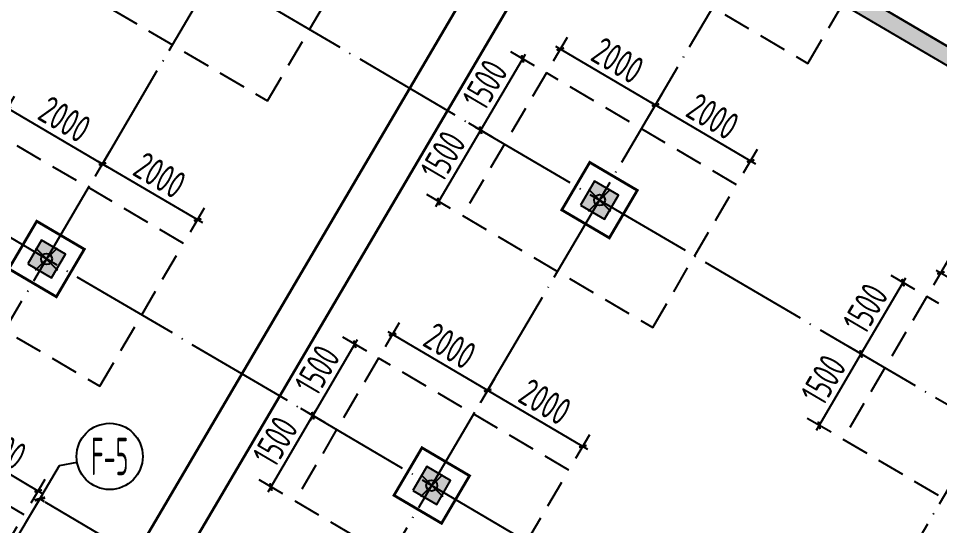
# Model space of a CAD drawing. Extents: x -57409 to 252654, y -8259 to 229119.
# Drawn here: x 178747 to 195444, y 120308 to 129499 of the extents above; entities that cross this region are included whole.
import ezdxf
from ezdxf.enums import TextEntityAlignment as Align

# ---------------------------------------------------------------- set-up
doc = ezdxf.new("R2010")
doc.units = 0
doc.header["$LTSCALE"] = 100
doc.header["$PDMODE"] = 35
doc.header["$PDSIZE"] = 200
doc.linetypes.add('DASHED', pattern=[0.75, 0.5, -0.25])
doc.linetypes.add('DOTE', pattern=[2.42, 2, -0.2, 0.02, -0.2])
doc.layers.get('0').update_dxf_attribs({"linetype": 'CONTINUOUS'})
doc.layers.get('Defpoints').update_dxf_attribs({"linetype": 'CONTINUOUS'})
for name, color, linetype in [('B-TEXT', 3, 'CONTINUOUS'), ('codim', 7, 'CONTINUOUS'), ('COLU', 7, 'CONTINUOUS'), ('CT', 2, 'CONTINUOUS'), ('dote', 253, 'DOTE'), ('h填实-柱墙', 254, 'CONTINUOUS'), ('WALL', 3, 'CONTINUOUS'), ('Z-AXIS', 3, 'CONTINUOUS'), ('z柱下板带', 140, 'CONTINUOUS')]:
    doc.layers.add(name, color=color, linetype=linetype)
doc.layers.add('重心计算', color=7, linetype='CONTINUOUS', plot=False)
doc.styles.add('_TCH_AXIS', font='tssdeng.shx', dxfattribs={"width": 0.7, "bigfont": 'tssdchn.shx'})
doc.styles.add('COMPLEX', font='tssdeng.shx', dxfattribs={"width": 0.7, "bigfont": 'tssdchn.shx'})
doc.styles.add('Jgcad-DIM', font='tssdeng.shx', dxfattribs={"width": 0.7, "bigfont": 'tssdchn.shx'})
doc.styles.add('TSSD_Dimension', font='tssdeng.shx', dxfattribs={"width": 0.7})
doc.dimstyles.new('TSSD_100_100$0', dxfattribs={"dimtxt": 300, "dimasz": 100, "dimexe": 100, "dimexo": 250, "dimgap": 100, "dimtad": 1, "dimdec": 0, "dimzin": 0, "dimdsep": 46, "dimtxsty": 'TSSD_Dimension', "dimblk": '_tsdbk', "dimblk1": '_tsdbk', "dimblk2": '_tsdbk', "dimsah": 1, "dimcen": 0, "dimdle": 100, "dimclrt": 7, "dimadec": 0, "dimazin": 0, "dimtfac": 1, "dimtdec": 0, "dimtix": 1, "dimtmove": 2, "dimatfit": 3, "dimldrblk": '_tsdbk', "dimfxl": 1, "dimtolj": 1, "dimtzin": 0, "dimarcsym": 0})

# ---------------------------------------------------------------- blocks, each defined once
blk = doc.blocks.new('_tsdbk')
blk.add_line((-1, 0), (0, 0))
at = {"const_width": 0.5}
blk.add_lwpolyline([(-0.7, -0.7), (0.7, 0.7)], dxfattribs=at)
blk = doc.blocks.new('*D77')
at = {"layer": 'Defpoints', "color": 0}
for p in [(178757, 120145), (184309, 117749), (183929, 117104)]:
    blk.add_point(p, dxfattribs=at)
at = {"layer": 'Z-AXIS', "color": 0, "lineweight": -2}
for p, q in [((178884, 120361), (179187, 120876)), ((179223, 120740), (184222, 117800)), ((184056, 117319), (184359, 117835))]:
    blk.add_line(p, q, dxfattribs=at)
at = {"layer": 'Z-AXIS', "color": 0, "lineweight": -2, "xscale": 100, "yscale": 100, "zscale": 100}
for p, rotation in [((179136, 120790), 149.5453717284223), ((184309, 117749), 329.5453717284223)]:
    blk.add_blockref('_tsdbk', p, dxfattribs=dict(at, rotation=rotation))
at = {"layer": 'Z-AXIS', "color": 7, "insert": (181900, 119571), "char_height": 500, "attachment_point": 5, "rotation": 329.5454, "style": 'TSSD_Dimension'}
blk.add_mtext('\\A1;6000', dxfattribs=at)
blk = doc.blocks.new('_AXISO')
blk.add_circle((0, 0), 0.5)
at = {"layer": 'B-TEXT', "style": 'COMPLEX', "width": 1.450893}
blk.add_attdef('A', text='', height=0.56, dxfattribs=at).set_placement((0.249375, -0.28), (0.749375, -0.28), align=Align.FIT)
blk = doc.blocks.new('_ArchTick')
at = {"color": 0, "linetype": 'ByBlock', "const_width": 0.4}
blk.add_lwpolyline([(-0.5, -0.5), (0.5, 0.5)], dxfattribs=at)
blk = doc.blocks.new('*D2639')
at = {"layer": 'codim', "color": 7, "lineweight": -2}
for p, q in [((196990, 128169), (196559, 128423)), ((196204, 126833), (195773, 127086))]:
    blk.add_line(p, q, dxfattribs=at)
at = {"layer": 'codim', "color": 0, "lineweight": -2}
blk.add_line((195938, 126874), (196825, 128382), dxfattribs=at)
at = {"layer": 'Defpoints', "color": 0}
for p in [(196774, 128296), (197205, 128042), (196420, 126706)]:
    blk.add_point(p, dxfattribs=at)
at = {"layer": 'codim', "color": 0, "lineweight": -2, "xscale": 100, "yscale": 100, "zscale": 100}
for p, rotation in [((196774, 128296), 59.54537173531461), ((195989, 126960), 239.5453717353146)]:
    blk.add_blockref('_ArchTick', p, dxfattribs=dict(at, rotation=rotation))
at = {"layer": 'codim', "color": 1, "insert": (196080, 127805), "char_height": 500, "attachment_point": 5, "rotation": 59.5454, "style": 'Jgcad-DIM'}
blk.add_mtext('\\A1;1550', dxfattribs=at)
blk = doc.blocks.new('*D2335')
at = {"layer": 'codim', "color": 7, "lineweight": -2}
for p, q in [((177255, 121734), (177509, 122165)), ((178979, 120720), (179233, 121151))]:
    blk.add_line(p, q, dxfattribs=at)
at = {"layer": 'codim', "color": 0, "lineweight": -2}
blk.add_line((177296, 122000), (179192, 120885), dxfattribs=at)
at = {"layer": 'Defpoints', "color": 0}
for p in [(177128, 121518), (179106, 120936), (178852, 120505)]:
    blk.add_point(p, dxfattribs=at)
at = {"layer": 'codim', "color": 0, "lineweight": -2, "xscale": 100, "yscale": 100, "zscale": 100}
for p, rotation in [((177382, 121949), 149.5453717339236), ((179106, 120936), 329.5453717339237)]:
    blk.add_blockref('_ArchTick', p, dxfattribs=dict(at, rotation=rotation))
at = {"layer": 'codim', "color": 1, "insert": (178421, 121744), "char_height": 500, "attachment_point": 5, "rotation": 329.5454, "style": 'Jgcad-DIM'}
blk.add_mtext('\\A1;2000', dxfattribs=at)
blk = doc.blocks.new('*D2353')
at = {"layer": 'codim', "color": 7, "lineweight": -2}
for p, q in [((178420, 127661), (178674, 128092)), ((180144, 126647), (180398, 127078))]:
    blk.add_line(p, q, dxfattribs=at)
at = {"layer": 'codim', "color": 0, "lineweight": -2}
blk.add_line((178461, 127927), (180357, 126812), dxfattribs=at)
at = {"layer": 'Defpoints', "color": 0}
for p in [(178293, 127446), (180271, 126863), (180017, 126432)]:
    blk.add_point(p, dxfattribs=at)
at = {"layer": 'codim', "color": 0, "lineweight": -2, "xscale": 100, "yscale": 100, "zscale": 100}
for p, rotation in [((178547, 127877), 149.5453717339227), ((180271, 126863), 329.5453717339227)]:
    blk.add_blockref('_ArchTick', p, dxfattribs=dict(at, rotation=rotation))
at = {"layer": 'codim', "color": 1, "insert": (179586, 127672), "char_height": 500, "attachment_point": 5, "rotation": 329.5454, "style": 'Jgcad-DIM'}
blk.add_mtext('\\A1;2000', dxfattribs=at)
blk = doc.blocks.new('*D2354')
at = {"layer": 'codim', "color": 7, "lineweight": -2}
for p, q in [((180144, 126647), (180398, 127078)), ((181868, 125634), (182122, 126065))]:
    blk.add_line(p, q, dxfattribs=at)
at = {"layer": 'codim', "color": 0, "lineweight": -2}
blk.add_line((180185, 126914), (182081, 125799), dxfattribs=at)
at = {"layer": 'Defpoints', "color": 0}
for p in [(180017, 126432), (181995, 125849), (181742, 125418)]:
    blk.add_point(p, dxfattribs=at)
at = {"layer": 'codim', "color": 0, "lineweight": -2, "xscale": 100, "yscale": 100, "zscale": 100}
for p, rotation in [((180271, 126863), 149.5453717339227), ((181995, 125849), 329.5453717339227)]:
    blk.add_blockref('_ArchTick', p, dxfattribs=dict(at, rotation=rotation))
at = {"layer": 'codim', "color": 1, "insert": (181310, 126658), "char_height": 500, "attachment_point": 5, "rotation": 329.5454, "style": 'Jgcad-DIM'}
blk.add_mtext('\\A1;2000', dxfattribs=at)
blk = doc.blocks.new('*D2355')
at = {"layer": 'codim', "color": 7, "lineweight": -2}
for p, q in [((184300, 122174), (183869, 122427)), ((183540, 120881), (183109, 121134))]:
    blk.add_line(p, q, dxfattribs=at)
at = {"layer": 'codim', "color": 0, "lineweight": -2}
blk.add_line((183274, 120921), (184135, 122387), dxfattribs=at)
at = {"layer": 'Defpoints', "color": 0}
for p in [(184085, 122300), (184516, 122047), (183755, 120754)]:
    blk.add_point(p, dxfattribs=at)
at = {"layer": 'codim', "color": 0, "lineweight": -2, "xscale": 100, "yscale": 100, "zscale": 100}
for p, rotation in [((184085, 122300), 59.54537173531467), ((183324, 121007), 239.5453717353147)]:
    blk.add_blockref('_ArchTick', p, dxfattribs=dict(at, rotation=rotation))
at = {"layer": 'codim', "color": 1, "insert": (183403, 121831), "char_height": 500, "attachment_point": 5, "rotation": 59.5454, "style": 'Jgcad-DIM'}
blk.add_mtext('\\A1;1500', dxfattribs=at)
blk = doc.blocks.new('*D2356')
at = {"layer": 'codim', "color": 0, "lineweight": -2}
blk.add_line((184034, 122214), (184896, 123680), dxfattribs=at)
at = {"layer": 'codim', "color": 7, "lineweight": -2}
for p, q in [((185060, 123467), (184629, 123720)), ((184300, 122174), (183869, 122427))]:
    blk.add_line(p, q, dxfattribs=at)
at = {"layer": 'Defpoints', "color": 0}
for p in [(184845, 123594), (185276, 123340), (184516, 122047)]:
    blk.add_point(p, dxfattribs=at)
at = {"layer": 'codim', "color": 0, "lineweight": -2, "xscale": 100, "yscale": 100, "zscale": 100}
for p, rotation in [((184845, 123594), 59.54537173531467), ((184085, 122300), 239.5453717353147)]:
    blk.add_blockref('_ArchTick', p, dxfattribs=dict(at, rotation=rotation))
at = {"layer": 'codim', "color": 1, "insert": (184163, 123124), "char_height": 500, "attachment_point": 5, "rotation": 59.5454, "style": 'Jgcad-DIM'}
blk.add_mtext('\\A1;1500', dxfattribs=at)
blk = doc.blocks.new('*D2357')
at = {"layer": 'codim', "color": 7, "lineweight": -2}
for p, q in [((185403, 123556), (185656, 123987)), ((187127, 122542), (187380, 122973))]:
    blk.add_line(p, q, dxfattribs=at)
at = {"layer": 'codim', "color": 0, "lineweight": -2}
blk.add_line((185443, 123822), (187340, 122707), dxfattribs=at)
at = {"layer": 'Defpoints', "color": 0}
for p in [(185276, 123340), (187253, 122757), (187000, 122326)]:
    blk.add_point(p, dxfattribs=at)
at = {"layer": 'codim', "color": 0, "lineweight": -2, "xscale": 100, "yscale": 100, "zscale": 100}
for p, rotation in [((185529, 123771), 149.5453717339253), ((187253, 122757), 329.5453717339253)]:
    blk.add_blockref('_ArchTick', p, dxfattribs=dict(at, rotation=rotation))
at = {"layer": 'codim', "color": 1, "insert": (186569, 123566), "char_height": 500, "attachment_point": 5, "rotation": 329.5454, "style": 'Jgcad-DIM'}
blk.add_mtext('\\A1;2000', dxfattribs=at)
blk = doc.blocks.new('*D2358')
at = {"layer": 'codim', "color": 7, "lineweight": -2}
for p, q in [((187127, 122542), (187380, 122973)), ((188851, 121528), (189104, 121959))]:
    blk.add_line(p, q, dxfattribs=at)
at = {"layer": 'codim', "color": 0, "lineweight": -2}
blk.add_line((187167, 122808), (189064, 121693), dxfattribs=at)
at = {"layer": 'Defpoints', "color": 0}
for p in [(187000, 122326), (188977, 121744), (188724, 121313)]:
    blk.add_point(p, dxfattribs=at)
at = {"layer": 'codim', "color": 0, "lineweight": -2, "xscale": 100, "yscale": 100, "zscale": 100}
for p, rotation in [((187253, 122757), 149.5453717339253), ((188977, 121744), 329.5453717339253)]:
    blk.add_blockref('_ArchTick', p, dxfattribs=dict(at, rotation=rotation))
at = {"layer": 'codim', "color": 1, "insert": (188293, 122552), "char_height": 500, "attachment_point": 5, "rotation": 329.5454, "style": 'Jgcad-DIM'}
blk.add_mtext('\\A1;2000', dxfattribs=at)
blk = doc.blocks.new('*D2371')
at = {"layer": 'codim', "color": 0, "lineweight": -2}
blk.add_line((193211, 122039), (194073, 123504), dxfattribs=at)
at = {"layer": 'codim', "color": 7, "lineweight": -2}
for p, q in [((194237, 123291), (193806, 123545)), ((193477, 121998), (193046, 122251))]:
    blk.add_line(p, q, dxfattribs=at)
at = {"layer": 'Defpoints', "color": 0}
for p in [(194022, 123418), (194453, 123164), (193693, 121871)]:
    blk.add_point(p, dxfattribs=at)
at = {"layer": 'codim', "color": 0, "lineweight": -2, "xscale": 100, "yscale": 100, "zscale": 100}
for p, rotation in [((194022, 123418), 59.5453717353148), ((193262, 122125), 239.5453717353148)]:
    blk.add_blockref('_ArchTick', p, dxfattribs=dict(at, rotation=rotation))
at = {"layer": 'codim', "color": 1, "insert": (193340, 122949), "char_height": 500, "attachment_point": 5, "rotation": 59.5454, "style": 'Jgcad-DIM'}
blk.add_mtext('\\A1;1500', dxfattribs=at)
blk = doc.blocks.new('*D2372')
at = {"layer": 'codim', "color": 0, "lineweight": -2}
blk.add_line((193971, 123332), (194833, 124797), dxfattribs=at)
at = {"layer": 'codim', "color": 7, "lineweight": -2}
for p, q in [((194998, 124584), (194567, 124838)), ((194237, 123291), (193806, 123545))]:
    blk.add_line(p, q, dxfattribs=at)
at = {"layer": 'Defpoints', "color": 0}
for p in [(194782, 124711), (195213, 124457), (194453, 123164)]:
    blk.add_point(p, dxfattribs=at)
at = {"layer": 'codim', "color": 0, "lineweight": -2, "xscale": 100, "yscale": 100, "zscale": 100}
for p, rotation in [((194782, 124711), 59.5453717353148), ((194022, 123418), 239.5453717353148)]:
    blk.add_blockref('_ArchTick', p, dxfattribs=dict(at, rotation=rotation))
at = {"layer": 'codim', "color": 1, "insert": (194100, 124242), "char_height": 500, "attachment_point": 5, "rotation": 59.5454, "style": 'Jgcad-DIM'}
blk.add_mtext('\\A1;1500', dxfattribs=at)
blk = doc.blocks.new('*D2373')
at = {"layer": 'codim', "color": 7, "lineweight": -2}
for p, q in [((195340, 124673), (195593, 125104)), ((197150, 123609), (197404, 124040))]:
    blk.add_line(p, q, dxfattribs=at)
at = {"layer": 'codim', "color": 0, "lineweight": -2}
blk.add_line((195380, 124939), (197363, 123773), dxfattribs=at)
at = {"layer": 'Defpoints', "color": 0}
for p in [(195213, 124457), (197277, 123824), (197024, 123393)]:
    blk.add_point(p, dxfattribs=at)
at = {"layer": 'codim', "color": 0, "lineweight": -2, "xscale": 100, "yscale": 100, "zscale": 100}
for p, rotation in [((195467, 124888), 149.5453717339257), ((197277, 123824), 329.5453717339257)]:
    blk.add_blockref('_ArchTick', p, dxfattribs=dict(at, rotation=rotation))
at = {"layer": 'codim', "color": 1, "insert": (196549, 124658), "char_height": 500, "attachment_point": 5, "rotation": 329.5454, "style": 'Jgcad-DIM'}
blk.add_mtext('\\A1;2100', dxfattribs=at)
blk = doc.blocks.new('*D2375')
at = {"layer": 'codim', "color": 7, "lineweight": -2}
for p, q in [((187341, 127346), (186910, 127599)), ((186581, 126053), (186150, 126306))]:
    blk.add_line(p, q, dxfattribs=at)
at = {"layer": 'codim', "color": 0, "lineweight": -2}
blk.add_line((186315, 126093), (187176, 127559), dxfattribs=at)
at = {"layer": 'Defpoints', "color": 0}
for p in [(187126, 127473), (187557, 127219), (186796, 125926)]:
    blk.add_point(p, dxfattribs=at)
at = {"layer": 'codim', "color": 0, "lineweight": -2, "xscale": 100, "yscale": 100, "zscale": 100}
for p, rotation in [((187126, 127473), 59.54537173531514), ((186365, 126180), 239.5453717353151)]:
    blk.add_blockref('_ArchTick', p, dxfattribs=dict(at, rotation=rotation))
at = {"layer": 'codim', "color": 1, "insert": (186444, 127004), "char_height": 500, "attachment_point": 5, "rotation": 59.5454, "style": 'Jgcad-DIM'}
blk.add_mtext('\\A1;1500', dxfattribs=at)
blk = doc.blocks.new('*D2376')
at = {"layer": 'codim', "color": 0, "lineweight": -2}
blk.add_line((187075, 127386), (187937, 128852), dxfattribs=at)
at = {"layer": 'codim', "color": 7, "lineweight": -2}
for p, q in [((188102, 128639), (187670, 128892)), ((187341, 127346), (186910, 127599))]:
    blk.add_line(p, q, dxfattribs=at)
at = {"layer": 'Defpoints', "color": 0}
for p in [(187886, 128766), (188317, 128512), (187557, 127219)]:
    blk.add_point(p, dxfattribs=at)
at = {"layer": 'codim', "color": 0, "lineweight": -2, "xscale": 100, "yscale": 100, "zscale": 100}
for p, rotation in [((187886, 128766), 59.54537173531514), ((187126, 127473), 239.5453717353151)]:
    blk.add_blockref('_ArchTick', p, dxfattribs=dict(at, rotation=rotation))
at = {"layer": 'codim', "color": 1, "insert": (187204, 128297), "char_height": 500, "attachment_point": 5, "rotation": 59.5454, "style": 'Jgcad-DIM'}
blk.add_mtext('\\A1;1500', dxfattribs=at)
blk = doc.blocks.new('*D2377')
at = {"layer": 'codim', "color": 7, "lineweight": -2}
for p, q in [((188444, 128728), (188697, 129159)), ((190168, 127714), (190421, 128145))]:
    blk.add_line(p, q, dxfattribs=at)
at = {"layer": 'codim', "color": 0, "lineweight": -2}
blk.add_line((188484, 128994), (190381, 127879), dxfattribs=at)
at = {"layer": 'Defpoints', "color": 0}
for p in [(188317, 128512), (190295, 127930), (190041, 127499)]:
    blk.add_point(p, dxfattribs=at)
at = {"layer": 'codim', "color": 0, "lineweight": -2, "xscale": 100, "yscale": 100, "zscale": 100}
for p, rotation in [((188570, 128943), 149.5453717339267), ((190295, 127930), 329.5453717339267)]:
    blk.add_blockref('_ArchTick', p, dxfattribs=dict(at, rotation=rotation))
at = {"layer": 'codim', "color": 1, "insert": (189610, 128738), "char_height": 500, "attachment_point": 5, "rotation": 329.5454, "style": 'Jgcad-DIM'}
blk.add_mtext('\\A1;2000', dxfattribs=at)
blk = doc.blocks.new('*D2378')
at = {"layer": 'codim', "color": 7, "lineweight": -2}
for p, q in [((190168, 127714), (190421, 128145)), ((191892, 126700), (192145, 127131))]:
    blk.add_line(p, q, dxfattribs=at)
at = {"layer": 'codim', "color": 0, "lineweight": -2}
blk.add_line((190208, 127980), (192105, 126865), dxfattribs=at)
at = {"layer": 'Defpoints', "color": 0}
for p in [(190041, 127499), (192019, 126916), (191765, 126485)]:
    blk.add_point(p, dxfattribs=at)
at = {"layer": 'codim', "color": 0, "lineweight": -2, "xscale": 100, "yscale": 100, "zscale": 100}
for p, rotation in [((190295, 127930), 149.5453717339267), ((192019, 126916), 329.5453717339267)]:
    blk.add_blockref('_ArchTick', p, dxfattribs=dict(at, rotation=rotation))
at = {"layer": 'codim', "color": 1, "insert": (191334, 127724), "char_height": 500, "attachment_point": 5, "rotation": 329.5454, "style": 'Jgcad-DIM'}
blk.add_mtext('\\A1;2000', dxfattribs=at)
blk = doc.blocks.new('后浇带现场')
at = {"color": 6, "lineweight": 30}
for points in [[(821257, 720830), (821257, 688843), (805860, 662656), (825600, 651049), (814026, 631365), (812236, 611185), (845904, 608199)], [(822057, 720830), (822057, 688625), (806955, 662940), (826695, 651333), (814807, 631115), (813104, 611911), (845975, 608996)]]:
    blk.add_lwpolyline(points, dxfattribs=at)

msp = doc.modelspace()

# ---------------------------------------------------------------- hatches: boundary and pattern name
at = {"layer": 'h填实-柱墙'}
for points in [[(192182.6, 130647.6), (198561.7, 126896.9), (198713.7, 127155.5), (192334.7, 130906.2)], [(188938.6, 126116.7), (189369.6, 125863.3), (189623, 126294.3), (189192, 126547.8)], [(178915, 125050.1), (179346, 124796.7), (179599.4, 125227.7), (179168.4, 125481.1)], [(185897.4, 120944.6), (186328.5, 120691.1), (186581.9, 121122.1), (186150.9, 121375.6)]]:
    msp.add_hatch(color=256, dxfattribs=at).paths.add_polyline_path(points)

# ---------------------------------------------------------------- linework, layer by layer
at = {"layer": 'COLU'}
for points in [[(188938.6, 126116.7), (189369.6, 125863.3), (189623, 126294.3), (189192, 126547.8)], [(178915, 125050.1), (179346, 124796.7), (179599.4, 125227.7), (179168.4, 125481.1)], [(185897.4, 120944.6), (186328.5, 120691.1), (186581.9, 121122.1), (186150.9, 121375.6)]]:
    msp.add_lwpolyline(points, close=True, dxfattribs=at)
at = {"layer": 'CT', "const_width": 50}
for points in [[(188596.4, 126028), (189458.4, 125521.1), (189965.2, 126383.1), (189103.2, 126890)], [(178572.8, 124961.3), (179434.8, 124454.4), (179941.7, 125316.5), (179079.6, 125823.3)], [(185555.2, 120855.8), (186417.2, 120348.9), (186924.1, 121210.9), (186062.1, 121717.8)]]:
    msp.add_lwpolyline(points, close=True, dxfattribs=at)
at = {"layer": 'dote', "ltscale": 10}
for p, q in [((200243.4, 126256.1), (135433.8, 164362.7)), ((205439.6, 116704.5), (161351, 142627.7)), ((177420.4, 106034), (197745.3, 140601.5)), ((170437.9, 110139.6), (185136.7, 135138.4)), ((202398.5, 111532.3), (165292.3, 133350)), ((184402.8, 101928.5), (201762.6, 131453))]:
    msp.add_line(p, q, dxfattribs=at)
at = {"layer": 'WALL'}
msp.add_lwpolyline([(192182.6, 130647.6), (198561.7, 126896.9), (198713.7, 127155.5), (192334.7, 130906.2)], close=True, dxfattribs=at)
at = {"layer": 'Z-AXIS'}
for p, q in [((178757.1, 120145.1), (179494, 121398.4)), ((179494, 121398.4), (179810.9, 121455.1))]:
    msp.add_line(p, q, dxfattribs=at)
at = {"layer": 'z柱下板带', "linetype": 'DASHED', "ltscale": 10}
for points in [[(189609.5, 130710.5), (193057.6, 128683.1), (194578.2, 131269.1), (191130.1, 133296.6)], [(179814, 130031.7), (183262.1, 128004.3), (184782.7, 130590.4), (181334.6, 132617.8)], [(186796.4, 125926.2), (190244.6, 123898.8), (191765.1, 126484.9), (188317, 128512.3)], [(176772.9, 124859.6), (180221, 122832.1), (181741.6, 125418.2), (178293.4, 127445.6)], [(193692.7, 121871.4), (197140.8, 119843.9), (198661.4, 122430), (195213.3, 124457.5)], [(183755.3, 120754), (187203.4, 118726.6), (188724, 121312.7), (185275.9, 123340.1)], [(173883.8, 119946), (177331.9, 117918.6), (178852.5, 120504.6), (175404.4, 122532.1)]]:
    msp.add_lwpolyline(points, close=True, dxfattribs=at)
at = {"layer": '重心计算', "color": 5}
for p in [(189280.8, 126205.5), (189280.8, 126205.5), (179257.2, 125138.9), (179257.2, 125138.9), (186239.7, 121033.4), (186239.7, 121033.4)]:
    msp.add_point(p, dxfattribs=at)

# ---------------------------------------------------------------- block references
at = {"color": 3, "lineweight": 30}
msp.add_blockref('后浇带现场', (-627579.1, -547267.4), dxfattribs=at)
at = {"layer": 'Z-AXIS'}
ref = msp.add_blockref('_AXISO', (180401.5, 121560.8), dxfattribs=dict(at, xscale=1199.999999999998, yscale=1200, zscale=1200, rotation=359.9996457873818))
ref.add_attrib('A', 'F-5', dxfattribs={"color": 7, "height": 678.82, "rotation": 359.99965, "style": '_TCH_AXIS', "width": 0.448276}).set_placement((180062.1, 121221.4), (180740.9, 121221.4), align=Align.FIT)

# ---------------------------------------------------------------- dimensions: what is measured, and where the dimension line sits
at = {"layer": 'codim'}
for base, p1, p2, angle, picture, middle in [((190294.5, 127929.6), (188317, 128512.3), (190041.1, 127498.6), 329.54537, '*D2377', (189609.9, 128738.2)), ((187886, 128765.7), (187556.7, 127219.3), (188317, 128512.3), 59.54537, '*D2376', (187204.1, 128296.6)), ((196774.2, 128295.9), (196419.5, 126706.3), (197205.2, 128042.5), 59.54537, '*D2639', (196079.6, 127805.2)), ((180270.9, 126862.9), (178293.4, 127445.6), (180017.5, 126431.9), 329.54537, '*D2353', (179586.3, 127671.5)), ((192018.6, 126915.9), (190041.1, 127498.6), (191765.1, 126484.9), 329.54537, '*D2378', (191333.9, 127724.5)), ((187125.7, 127472.7), (186796.4, 125926.2), (187556.7, 127219.3), 59.54537, '*D2375', (186443.9, 127003.6)), ((181995, 125849.2), (180017.5, 126431.9), (181741.6, 125418.2), 329.54537, '*D2354', (181310.4, 126657.8)), ((197277, 123824.1), (195213.3, 124457.5), (197023.5, 123393.1), 329.54537, '*D2373', (196549.2, 124658)), ((194782.2, 124710.9), (194453, 123164.4), (195213.3, 124457.5), 59.54537, '*D2372', (194100.4, 124241.8)), ((187253.4, 122757.4), (185275.9, 123340.1), (186999.9, 122326.4), 329.54537, '*D2357', (186568.7, 123566)), ((184844.9, 123593.5), (184515.6, 122047.1), (185275.9, 123340.1), 59.54537, '*D2356', (184163, 123124.4)), ((194022, 123417.8), (193692.7, 121871.4), (194453, 123164.4), 59.54537, '*D2371', (193340.1, 122948.7)), ((188977.4, 121743.7), (186999.9, 122326.4), (188724, 121312.7), 329.54537, '*D2358', (188292.8, 122552.3)), ((184084.6, 122300.5), (183755.3, 120754), (184515.6, 122047.1), 59.54537, '*D2355', (183402.7, 121831.4)), ((179105.9, 120935.7), (177128.4, 121518.4), (178852.5, 120504.6), 329.54537, '*D2335', (178421.3, 121744.2))]:
    dim = msp.add_linear_dim(base=base, p1=p1, p2=p2, angle=angle, dimstyle='TSSD_100_100$0', override={"dimtxt": 500, "dimexe": 250, "dimtxsty": 'Jgcad-DIM', "dimblk": 'ArchTick', "dimblk1": 'ArchTick', "dimblk2": 'ArchTick', "dimclre": 7, "dimclrt": 1, "dimadec": 3}, dxfattribs=at)
    dim.commit()
    dim.dimension.update_dxf_attribs({"geometry": picture, "text_midpoint": middle})
at = {"layer": 'Z-AXIS'}
dim = msp.add_linear_dim(base=(184308.6, 117749.1), p1=(178757.1, 120145.1), p2=(183929.3, 117104), angle=329.54537, dimstyle='TSSD_100_100$0', override={"dimtxt": 500}, dxfattribs=at)
dim.commit()
dim.dimension.update_dxf_attribs({"geometry": '*D77', "text_midpoint": (181899.9, 119571.3)})

doc.saveas('drawing.dxf')
